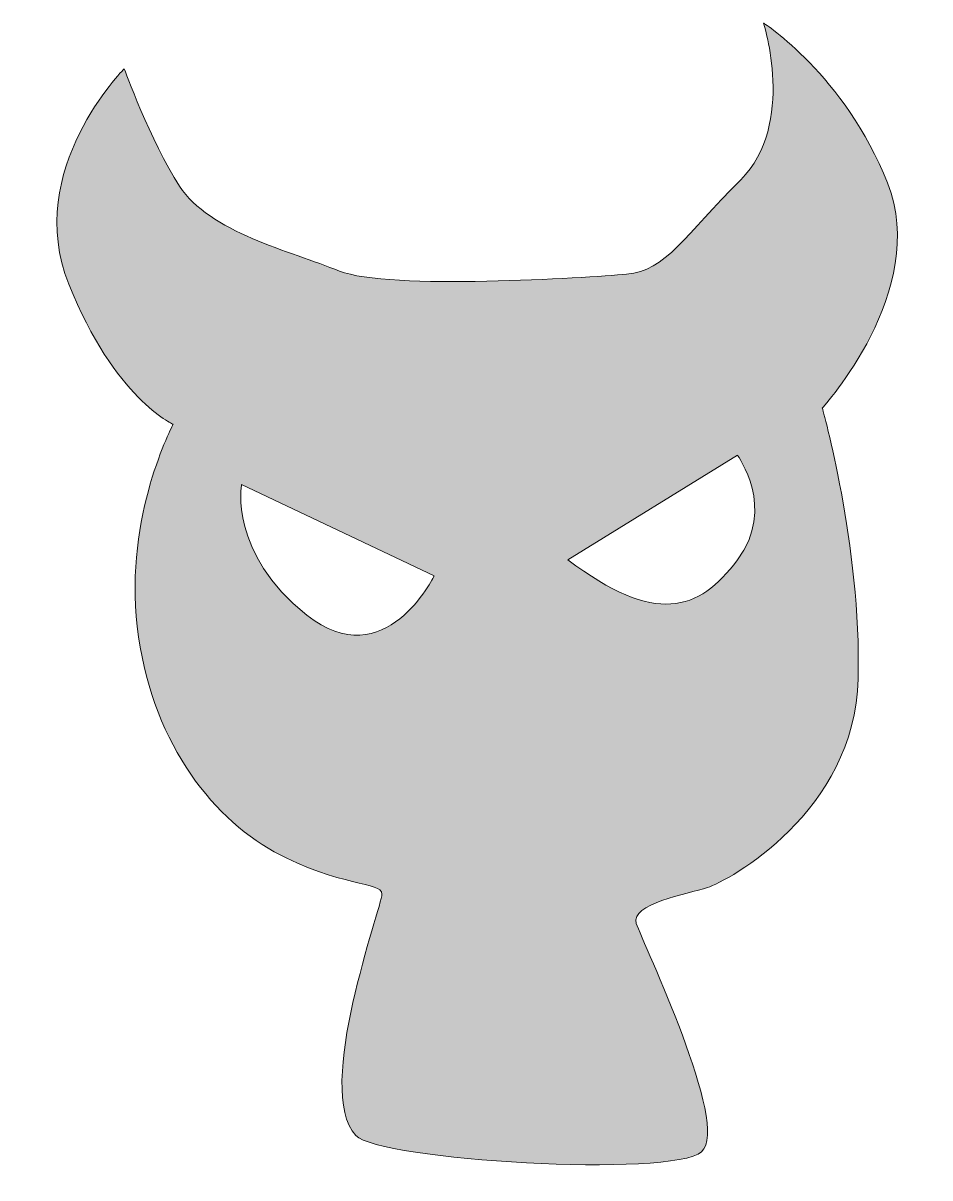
# Model space of a CAD drawing. Header units: inches. Extents: x 13.8 to 80.4, y 32.1 to 116.9.
import ezdxf

# ---------------------------------------------------------------- set-up
doc = ezdxf.new("R2010")
doc.units = ezdxf.units.IN
doc.header["$MEASUREMENT"] = 0
doc.layers.add('Layer 1', color=7, linetype='Continuous')

msp = doc.modelspace()

# ---------------------------------------------------------------- hatches: boundary and pattern name
at = {"layer": 'Layer 1', "true_color": 0xffffff}
h = msp.add_hatch(color=7, dxfattribs=at)
h.dxf.hatch_style = 2
edge = h.paths.add_edge_path()
edge.add_spline(control_points=[(40.153, 52.967), (40.153, 53.925), (37.04, 53.446), (32.251, 56.08), (27.463, 58.714), (23.152, 64.461), (22.195, 72.602), (21.237, 80.743), (24.829, 87.448), (24.829, 87.448), (24.829, 87.448), (20.519, 89.363), (17.167, 97.744), (13.815, 106.125), (21.237, 113.547), (21.237, 113.547), (21.237, 113.547), (23.153, 108.279), (25.308, 104.927), (27.463, 101.575), (33.449, 100.138), (37.041, 98.701), (40.633, 97.264), (55.239, 98.222), (58.116, 98.462), (60.993, 98.701), (62.422, 101.335), (66.493, 105.405), (70.564, 109.476), (68.169, 116.899), (68.169, 116.899), (68.169, 116.899), (74.155, 113.067), (77.268, 105.166), (80.381, 97.264), (72.479, 88.645), (72.479, 88.645), (72.479, 88.645), (75.352, 78.588), (75.113, 68.771), (74.874, 58.954), (65.535, 53.925), (64.058, 53.446), (62.581, 52.967), (58.352, 52.249), (58.83, 50.812), (59.309, 49.375), (65.774, 35.967), (63.619, 34.051), (61.464, 32.135), (39.939, 33.416), (38.238, 35.248), (35.124, 38.601), (40.153, 52.01), (40.153, 52.967)], knot_values=[0, 0, 0, 0, 1, 1, 1, 2, 2, 2, 3, 3, 3, 4, 4, 4, 5, 5, 5, 6, 6, 6, 7, 7, 7, 8, 8, 8, 9, 9, 9, 10, 10, 10, 11, 11, 11, 12, 12, 12, 13, 13, 13, 14, 14, 14, 15, 15, 15, 16, 16, 16, 17, 17, 17, 18, 18, 18, 18], degree=3, periodic=1)
edge = h.paths.add_edge_path()
edge.add_spline(control_points=[(34.645, 73.444), (40.392, 68.895), (43.983, 76.318), (43.983, 76.318), (43.983, 76.318), (29.856, 83.022), (29.856, 83.022), (29.856, 83.021), (28.899, 77.993), (34.645, 73.444)], knot_values=[0, 0, 0, 0, 1, 1, 1, 2, 2, 2, 3, 3, 3, 3], degree=3, periodic=1)
edge = h.paths.add_edge_path()
edge.add_spline(control_points=[(66.252, 77.494), (69.125, 81.306), (66.252, 85.176), (66.252, 85.176), (66.252, 85.176), (53.801, 77.494), (53.801, 77.494), (60.266, 72.686), (63.379, 73.683), (66.252, 77.494)], knot_values=[0, 0, 0, 0, 1, 1, 1, 2, 2, 2, 3, 3, 3, 3], degree=3, periodic=1)

# ---------------------------------------------------------------- linework, layer by layer
at = {"layer": 'Layer 1', "lineweight": 0}
for points, knots in [([(40.153, 52.967), (40.153, 53.925), (37.04, 53.446), (32.251, 56.08), (27.463, 58.714), (23.152, 64.461), (22.195, 72.602), (21.237, 80.743), (24.829, 87.448), (24.829, 87.448), (24.829, 87.448), (20.519, 89.363), (17.167, 97.744), (13.815, 106.125), (21.237, 113.547), (21.237, 113.547), (21.237, 113.547), (23.153, 108.279), (25.308, 104.927), (27.463, 101.575), (33.449, 100.138), (37.041, 98.701), (40.633, 97.264), (55.239, 98.222), (58.116, 98.462), (60.993, 98.701), (62.422, 101.335), (66.493, 105.405), (70.564, 109.476), (68.169, 116.899), (68.169, 116.899), (68.169, 116.899), (74.155, 113.067), (77.268, 105.166), (80.381, 97.264), (72.479, 88.645), (72.479, 88.645), (72.479, 88.645), (75.352, 78.588), (75.113, 68.771), (74.874, 58.954), (65.535, 53.925), (64.058, 53.446), (62.581, 52.967), (58.352, 52.249), (58.83, 50.812), (59.309, 49.375), (65.774, 35.967), (63.619, 34.051), (61.464, 32.135), (39.939, 33.416), (38.238, 35.248), (35.124, 38.601), (40.153, 52.01), (40.153, 52.967)], [0, 0, 0, 0, 1, 1, 1, 2, 2, 2, 3, 3, 3, 4, 4, 4, 5, 5, 5, 6, 6, 6, 7, 7, 7, 8, 8, 8, 9, 9, 9, 10, 10, 10, 11, 11, 11, 12, 12, 12, 13, 13, 13, 14, 14, 14, 15, 15, 15, 16, 16, 16, 17, 17, 17, 18, 18, 18, 18]), ([(66.252, 77.494), (69.125, 81.306), (66.252, 85.176), (66.252, 85.176), (66.252, 85.176), (53.801, 77.494), (53.801, 77.494), (60.266, 72.686), (63.379, 73.683), (66.252, 77.494)], [0, 0, 0, 0, 1, 1, 1, 2, 2, 2, 3, 3, 3, 3]), ([(34.645, 73.444), (40.392, 68.895), (43.983, 76.318), (43.983, 76.318), (43.983, 76.318), (29.856, 83.022), (29.856, 83.022), (29.856, 83.021), (28.899, 77.993), (34.645, 73.444)], [0, 0, 0, 0, 1, 1, 1, 2, 2, 2, 3, 3, 3, 3])]:
    msp.add_open_spline(points, degree=3, knots=knots, dxfattribs=at)

doc.saveas('drawing.dxf')
